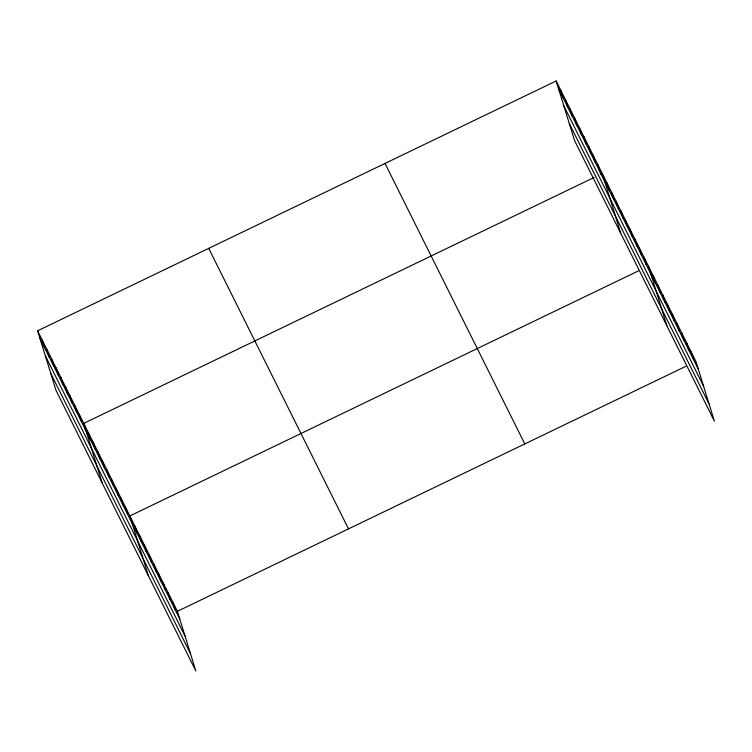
<?xml version="1.0" encoding="UTF-8"?>
<svg xmlns="http://www.w3.org/2000/svg" width="752" height="752" viewBox="0 0 752 752"><rect width="100%" height="100%" fill="white"/><g stroke="black" fill="none" stroke-linecap="round" stroke-linejoin="round"><path stroke-width="1.13" d="M37.6 330.814L177.387 611.32L195.868 671.019L56.08 390.523L37.6 330.814L556.132 80.981L695.92 361.477L714.4 421.186L574.613 140.68L556.132 80.981M594.202 177.425L83.735 423.385L102.216 483.085M600.246 174.511L602.258 173.543L620.738 233.242M638.326 270.955L129.861 515.947L148.341 575.647M177.387 611.32L685.852 366.327M558.501 88.633L698.288 369.138M563.812 105.806L703.609 386.312M569.292 123.507L709.08 404.003M385.015 163.428L524.802 443.924M208.718 248.367L348.505 528.872M39.969 338.475L179.766 618.971M45.289 355.649L185.077 636.145M50.76 373.349L190.557 653.845M691.163 351.945L693.532 359.597M686.416 342.404L688.785 350.065M681.66 332.873L684.029 340.524M676.903 323.332L679.282 330.983M672.156 313.791L674.525 321.452M667.4 304.259L669.769 311.911M662.653 294.718L665.022 302.379M657.897 285.187L660.265 292.838M653.14 275.646L655.509 283.307M648.393 266.114L666.874 325.813M643.778 256.855L646.147 264.507M639.162 247.596L641.531 255.257M634.547 238.337L636.925 245.998M629.941 229.087L632.31 236.739M625.326 219.828L627.694 227.48M620.71 210.569L623.079 218.23M616.095 201.31L618.464 208.971M611.489 192.061L613.858 199.712M606.873 182.802L609.242 190.453M597.643 164.284L600.011 171.945M593.037 155.034L595.405 162.686M588.421 145.775L590.79 153.427M583.806 136.516L586.175 144.177M579.19 127.257L581.559 134.918M574.584 118.008L576.953 125.659M569.969 108.749L572.338 116.4M565.354 99.49L567.722 107.151M560.738 90.24L563.107 97.892M172.64 601.779L175.009 609.44M167.884 592.247L170.253 599.899M163.137 582.706L165.506 590.367M158.381 573.174L160.749 580.826M153.624 563.633L155.993 571.285M148.877 554.092L151.246 561.753M144.121 544.561L146.49 552.212M139.364 535.02L141.743 542.681M134.617 525.488L136.986 533.14M125.246 506.688L127.614 514.349M120.64 497.439L123.008 505.09M116.024 488.18L118.393 495.831M111.409 478.921L113.778 486.582M106.793 469.662L109.162 477.323M102.187 460.412L104.556 468.064M97.572 451.153L99.941 458.805M92.957 441.894L95.325 449.555M88.341 432.635L90.71 440.296M79.12 414.126L81.489 421.778M74.504 404.867L76.873 412.528M69.889 395.618L72.258 403.269M65.283 386.359L67.652 394.01M60.668 377.1L63.036 384.761M56.052 367.841L58.421 375.502M51.437 358.591L53.806 366.243M46.831 349.332L49.2 356.984M42.215 340.073L44.584 347.734"/></g></svg>
